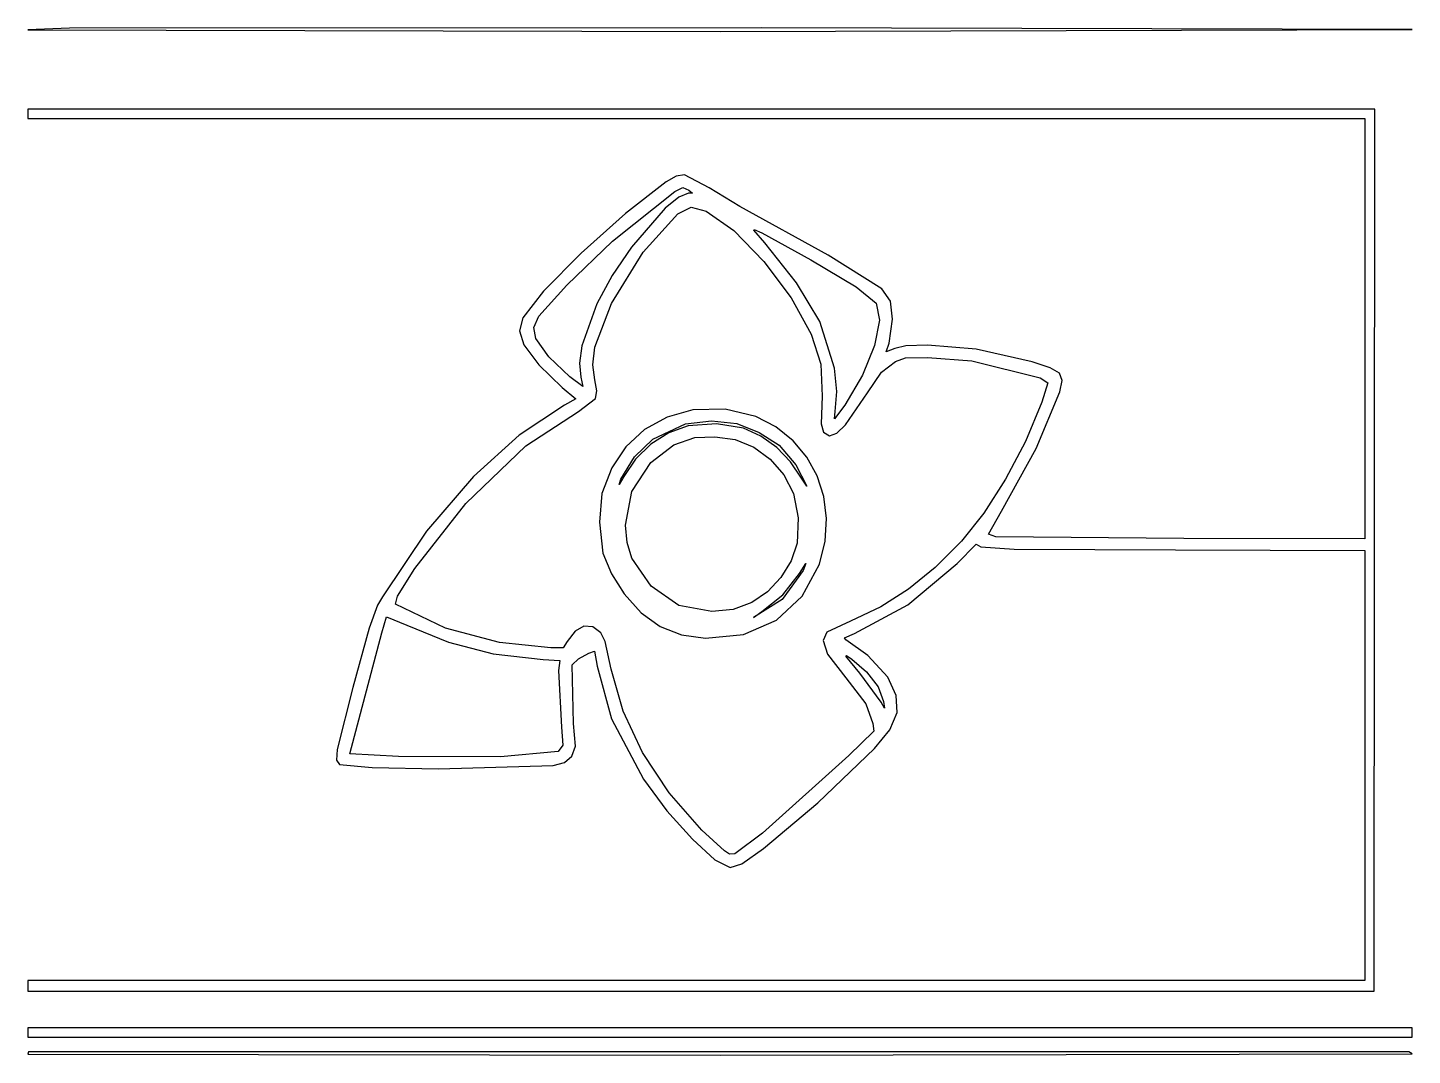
# Model space of a CAD drawing. Extents: x 0 to 60, y 6 to 50.6.
import ezdxf

# ---------------------------------------------------------------- set-up
doc = ezdxf.new("R2010")
doc.units = 0

msp = doc.modelspace()

# ---------------------------------------------------------------- linework, layer by layer
at = {"layer": 'Layer 1'}
for p, q in [((1.80597, 50.554), (0, 50.474617)), ((0, 50.474617), (30.0003, 50.408464)), ((31.7996, 50.573846), (1.8059, 50.554)), ((1.8059, 50.554), (1.80597, 50.554)), ((30.0003, 50.408464), (60.0006, 50.494462)), ((60.0006, 50.494462), (31.7996, 50.573846)), ((29.193184, 47.034682), (-0.000116, 47.034682)), ((-0.000116, 47.034682), (-0.000116, 46.836223)), ((-0.000116, 46.836223), (0, 46.8362)), ((0, 46.8362), (0, 46.637741)), ((58.379884, 47.034682), (29.193184, 47.034682)), ((58.366654, 28.128182), (58.379884, 47.034682)), ((0, 46.637741), (28.975, 46.637741)), ((28.975, 46.637741), (57.95, 46.637741)), ((57.95, 46.637741), (57.95, 37.521871)), ((27.671817, 43.885793), (25.8984, 42.511778)), ((28.097262, 44.136657), (27.671817, 43.885793)), ((28.455727, 44.190923), (28.097262, 44.136657)), ((29.537327, 43.627797), (28.455727, 44.190923)), ((25.336543, 41.319041), (28.042193, 43.475621)), ((28.212862, 43.223936), (27.621311, 42.742157)), ((28.042193, 43.475621), (28.392803, 43.648446)), ((28.637584, 43.396244), (28.212862, 43.223936)), ((28.392803, 43.648446), (28.644184, 43.528543)), ((28.809582, 43.396244), (28.637584, 43.396244)), ((28.644184, 43.528543), (28.6442, 43.52855)), ((28.6442, 43.52855), (28.809582, 43.396244)), ((30.860387, 42.820732), (29.537327, 43.627797)), ((27.621311, 42.742157), (26.163464, 41.061044)), ((28.174509, 42.50319), (28.750038, 42.798397)), ((28.750038, 42.798397), (29.404949, 42.622265)), ((29.404949, 42.622265), (29.404958, 42.622255)), ((29.404958, 42.622255), (30.602635, 41.773224)), ((34.689811, 40.707143), (30.860387, 42.820732)), ((25.8984, 42.511778), (23.978001, 40.79232)), ((26.671187, 40.834476), (28.174509, 42.50319)), ((30.602635, 41.773224), (31.896442, 40.43921)), ((31.462315, 41.788731), (31.481333, 41.830077)), ((31.938616, 41.252893), (31.462315, 41.788731)), ((31.481333, 41.830077), (31.817886, 41.672963)), ((31.817886, 41.672963), (33.929815, 40.505361)), ((23.363535, 39.41384), (25.336543, 41.319041)), ((25.296859, 38.62001), (26.671187, 40.834476)), ((26.163464, 41.061044), (25.321668, 39.833906)), ((33.30881, 39.515558), (31.938616, 41.252893)), ((23.978001, 40.79232), (22.35157, 39.146044)), ((31.896442, 40.43921), (33.082337, 38.862083)), ((33.929815, 40.505361), (33.929818, 40.505365)), ((33.929818, 40.505365), (35.89704, 39.331152)), ((37.005987, 39.248472), (34.689811, 40.707143)), ((25.321668, 39.833906), (24.668404, 38.606774)), ((22.35157, 39.146044), (21.460057, 37.991573)), ((22.154593, 38.064321), (23.363535, 39.41384)), ((34.326736, 37.832793), (33.30881, 39.515558)), ((35.89704, 39.331152), (36.767778, 38.633235)), ((37.393808, 38.722554), (37.005987, 39.248472)), ((24.668404, 38.606774), (24.007702, 36.78013)), ((24.573311, 36.723072), (25.296859, 38.62001)), ((33.082337, 38.862083), (33.956278, 37.283715)), ((36.767778, 38.633235), (36.908353, 37.892529)), ((37.469057, 37.938642), (37.393808, 38.722554)), ((21.460057, 37.991573), (21.315348, 37.431754)), ((21.926365, 37.569001), (22.154593, 38.064321)), ((34.956015, 35.807683), (34.326736, 37.832793)), ((36.908353, 37.892529), (36.691702, 36.790876)), ((37.330136, 36.900042), (37.469057, 37.938642)), ((21.315348, 37.431754), (21.493133, 36.827283)), ((22.015672, 37.098489), (21.926365, 37.569001)), ((33.956278, 37.283715), (34.375522, 35.985465)), ((57.95, 37.521871), (57.95, 28.412621)), ((21.493133, 36.827283), (22.148047, 35.95241)), ((22.582105, 36.304659), (22.015672, 37.098489)), ((24.007702, 36.78013), (23.908369, 36.034567)), ((24.482868, 35.96314), (24.573311, 36.723072)), ((36.691702, 36.790876), (36.172402, 35.50565)), ((37.204445, 36.516354), (37.330136, 36.900042)), ((37.574901, 36.66189), (37.204445, 36.516354)), ((38.050376, 36.786754), (37.574901, 36.66189)), ((38.997191, 36.807426), (38.050376, 36.786754)), ((41.103336, 36.637083), (38.997191, 36.807426)), ((43.522051, 36.079744), (41.103336, 36.637083)), ((23.490882, 35.431439), (22.582105, 36.304659)), ((23.908369, 36.034567), (23.967183, 35.424824)), ((37.005103, 35.632372), (37.607923, 36.099572)), ((37.607923, 36.099572), (38.034609, 36.258339)), ((38.034609, 36.258339), (38.997133, 36.278185)), ((38.997133, 36.278185), (40.915563, 36.126033)), ((40.915563, 36.126033), (43.879213, 35.391736)), ((44.304517, 35.833427), (43.522051, 36.079744)), ((22.148047, 35.95241), (23.160183, 34.968383)), ((24.053182, 35.014676), (23.490882, 35.431439)), ((23.967183, 35.424824), (24.053182, 35.014676)), ((24.569177, 35.31236), (24.482868, 35.96314)), ((34.375522, 35.985465), (34.432579, 34.597905)), ((35.057002, 34.804743), (34.956015, 35.807683)), ((36.172402, 35.50565), (35.405028, 34.214225)), ((36.397323, 34.743442), (37.005103, 35.632372)), ((44.711152, 35.592691), (44.304517, 35.833427)), ((44.822578, 35.271332), (44.711152, 35.592691)), ((23.160183, 34.968383), (23.748944, 34.478852)), ((24.667992, 34.835956), (24.569177, 35.31236)), ((24.610522, 34.497853), (24.667992, 34.835956)), ((34.99488, 33.936383), (35.057002, 34.804743)), ((43.879213, 35.391736), (44.213285, 35.170951)), ((44.213285, 35.170951), (43.951981, 34.339906)), ((44.719421, 34.783144), (44.822578, 35.271332)), ((23.259413, 34.21424), (21.295498, 32.906067)), ((23.748944, 34.478852), (23.259413, 34.21424)), ((23.867956, 33.93638), (24.610522, 34.497853)), ((34.432579, 34.597905), (34.379657, 33.393925)), ((35.405028, 34.214225), (34.955188, 33.618849)), ((35.437277, 33.354232), (36.397323, 34.743442)), ((43.951981, 34.339906), (43.232362, 32.630681)), ((43.697353, 32.331353), (44.719421, 34.783144)), ((21.585676, 32.44132), (23.867956, 33.93638)), ((27.709348, 33.686), (26.730699, 33.147474)), ((28.8294, 34.0025), (27.709348, 33.686)), ((30.219432, 34.03394), (28.829393, 34.002517)), ((28.829393, 34.002517), (28.8294, 34.0025)), ((31.554893, 33.71806), (30.219432, 34.03394)), ((32.426911, 33.261669), (31.554893, 33.71806)), ((34.955188, 33.618849), (34.99488, 33.936383)), ((26.730699, 33.147474), (25.92322, 32.408009)), ((27.777889, 33.005764), (26.997802, 32.511581)), ((27.096209, 32.732367), (28.511879, 33.393896)), ((28.624335, 33.314512), (27.777889, 33.005764)), ((28.511879, 33.393896), (29.634825, 33.531991)), ((29.844856, 33.396377), (28.624335, 33.314512)), ((29.634825, 33.531991), (30.727999, 33.407127)), ((31.025685, 33.215283), (29.844856, 33.396377)), ((30.727999, 33.407127), (30.72799, 33.407124)), ((30.72799, 33.407124), (31.693825, 33.026745)), ((31.767215, 32.868804), (31.025685, 33.215283)), ((31.693825, 33.026745), (32.56043, 32.467753)), ((33.166442, 32.665505), (32.426911, 33.261669)), ((34.379657, 33.393925), (34.485501, 33.031738)), ((34.485501, 33.031738), (34.750113, 32.877932)), ((35.056794, 32.998247), (35.437277, 33.354232)), ((18.992477, 29.938264), (21.585676, 32.44132)), ((21.295498, 32.906067), (19.316703, 31.11167)), ((25.92322, 32.408009), (25.31668, 31.48869)), ((26.28914, 31.96499), (27.096209, 32.732367)), ((26.997802, 32.511581), (26.33307, 31.869793)), ((27.010189, 31.726837), (28.002482, 32.48098)), ((28.002482, 32.48098), (28.908777, 32.805129)), ((28.908777, 32.805129), (29.782821, 32.839032)), ((29.782821, 32.839032), (30.661827, 32.71913)), ((30.661827, 32.71913), (30.661837, 32.719134)), ((30.661837, 32.719134), (31.466937, 32.388576)), ((32.457891, 32.368522), (31.767215, 32.868804)), ((32.56043, 32.467753), (33.28894, 31.620996)), ((33.764416, 31.95042), (33.166442, 32.665505)), ((34.750113, 32.877932), (35.056794, 32.998247)), ((43.232362, 32.630681), (42.377542, 30.995878)), ((25.700379, 30.999157), (26.28914, 31.96499)), ((26.33307, 31.869793), (25.832685, 31.118232)), ((31.466937, 32.388576), (32.180871, 31.865761)), ((32.180871, 31.865761), (32.767048, 31.18418)), ((33.059262, 31.749165), (32.457891, 32.368522)), ((34.211762, 31.137269), (33.764416, 31.95042)), ((42.198991, 29.616604), (43.697353, 32.331353)), ((25.31668, 31.48869), (24.884206, 30.374012)), ((26.173353, 30.471587), (27.010189, 31.726837)), ((33.532875, 31.045463), (33.059262, 31.749165)), ((33.28894, 31.620996), (33.76441, 30.694853)), ((19.316703, 31.11167), (17.279193, 28.75001)), ((25.832685, 31.118232), (25.632573, 30.77093)), ((25.632573, 30.77093), (25.700379, 30.999157)), ((32.767048, 31.18418), (33.188877, 30.377324)), ((33.76441, 30.694853), (33.532875, 31.045463)), ((34.499411, 30.246904), (34.211762, 31.137269)), ((42.377542, 30.995878), (41.438377, 29.524805)), ((24.884206, 30.374012), (24.774226, 29.14026)), ((25.912049, 29.007957), (26.173353, 30.471587)), ((33.188877, 30.377324), (33.38899, 29.324667)), ((34.618293, 29.300181), (34.499411, 30.246904)), ((16.776356, 27.12263), (18.992477, 29.938264)), ((41.438377, 29.524805), (40.465721, 28.306766)), ((41.630076, 28.617695), (42.198991, 29.616604)), ((24.774226, 29.14026), (24.926378, 27.78413)), ((25.974892, 28.253088), (25.912049, 29.007957)), ((33.38899, 29.324667), (33.341029, 28.227354)), ((34.559337, 28.317951), (34.618293, 29.300181)), ((17.279193, 28.75001), (15.373993, 25.89882)), ((26.176657, 27.568301), (25.974892, 28.253088)), ((33.341029, 28.227354), (33.079725, 27.463394)), ((34.313473, 27.32107), (34.559337, 28.317951)), ((40.465721, 28.306766), (39.327272, 27.167904)), ((41.94761, 28.492004), (41.630076, 28.617695)), ((50.09765, 28.425852), (41.94761, 28.492004)), ((57.95, 28.412621), (50.09765, 28.425852)), ((24.926378, 27.78413), (25.291873, 26.8952)), ((40.280568, 27.347563), (41.100864, 28.174474)), ((41.100864, 28.174474), (41.305938, 28.062015)), ((41.305938, 28.062015), (42.75386, 27.963612)), ((42.75386, 27.963612), (49.733818, 27.929709)), ((49.733818, 27.929709), (57.950008, 27.909863)), ((57.950008, 27.909863), (57.950008, 18.588923)), ((58.353423, 9.009982), (58.366654, 28.128182)), ((16.026347, 25.932707), (16.776356, 27.12263)), ((27.016799, 26.361837), (26.176657, 27.568301)), ((33.079725, 27.463394), (32.634846, 26.739743)), ((33.599027, 27.043214), (32.699348, 25.786304)), ((33.440269, 26.904291), (33.71563, 27.3409)), ((33.565532, 25.926484), (34.313473, 27.32107)), ((33.599036, 27.043212), (33.599027, 27.043214)), ((33.71563, 27.3409), (33.599036, 27.043212)), ((38.14548, 25.545727), (40.280568, 27.347563)), ((39.327272, 27.167904), (38.175177, 26.23122)), ((25.291873, 26.8952), (25.845903, 26.03108)), ((32.634846, 26.739743), (32.053527, 26.11656)), ((32.724162, 25.983937), (33.440269, 26.904291)), ((15.373993, 25.89882), (15.155688, 25.534979)), ((15.936214, 25.58127), (16.026347, 25.932707)), ((25.845903, 26.03108), (26.586609, 25.20272)), ((28.219132, 25.52914), (27.016799, 26.361837)), ((32.053527, 26.11656), (31.382899, 25.654004)), ((31.819519, 25.257081), (32.724162, 25.983937)), ((32.443, 24.891603), (33.565532, 25.926484)), ((38.175177, 26.23122), (36.966024, 25.465706)), ((15.155688, 25.534979), (14.791847, 24.542686)), ((18.106034, 24.54267), (15.936214, 25.58127)), ((26.586609, 25.20272), (27.405458, 24.613754)), ((29.649689, 25.257087), (28.219132, 25.52914)), ((30.568391, 25.343912), (29.649689, 25.257087)), ((31.382899, 25.654004), (30.568391, 25.343912)), ((32.699348, 25.786304), (31.455678, 25.0057)), ((31.455678, 25.0057), (31.819519, 25.257081)), ((36.966024, 25.465706), (35.656401, 24.840356)), ((35.821858, 24.304534), (38.14548, 25.545727)), ((15.347452, 24.337591), (15.545911, 25.032196)), ((15.545911, 25.032196), (16.425745, 24.67497)), ((16.425745, 24.67497), (18.231715, 23.934058)), ((24.105275, 24.621226), (23.723965, 24.407366)), ((24.485344, 24.600656), (24.105275, 24.621226)), ((24.833784, 24.337595), (24.485344, 24.600656)), ((27.405458, 24.613754), (28.326017, 24.250535)), ((31.0203, 24.266043), (32.443, 24.891603)), ((35.656401, 24.840356), (34.624417, 24.366536)), ((13.964852, 19.091671), (15.347452, 24.337591)), ((14.791847, 24.542686), (14.090626, 21.962726)), ((20.447847, 23.92414), (18.106034, 24.54267)), ((23.723965, 24.407366), (23.371804, 23.967139)), ((25.023146, 23.958872), (24.833784, 24.337595)), ((28.326017, 24.250535), (29.371853, 24.09942)), ((29.371853, 24.09942), (31.0203, 24.266043)), ((34.624417, 24.366536), (34.465651, 24.006829)), ((34.465651, 24.006829), (34.651706, 23.415587)), ((35.399306, 24.113517), (35.821858, 24.304534)), ((35.458017, 24.026692), (35.399306, 24.113517)), ((36.406486, 23.358547), (35.458017, 24.026692)), ((18.231715, 23.934058), (18.231718, 23.934065)), ((18.231718, 23.934065), (20.165863, 23.425514)), ((20.165863, 23.425514), (22.333198, 23.179922)), ((22.670584, 23.682682), (20.447847, 23.92414)), ((23.206422, 23.682682), (22.670584, 23.682682)), ((23.371804, 23.967139), (23.206422, 23.682682)), ((23.861409, 23.213009), (24.317864, 23.451159)), ((24.317864, 23.451159), (24.556015, 23.537985)), ((24.556015, 23.537985), (24.67509, 22.895475)), ((25.277008, 22.756545), (25.023146, 23.958872)), ((34.651706, 23.415587), (35.457944, 22.392699)), ((22.333198, 23.179922), (23.06088, 23.133615)), ((23.06088, 23.133615), (23.007958, 22.697006)), ((23.590182, 22.948397), (23.861409, 23.213009)), ((23.64972, 20.408127), (23.590182, 22.948397)), ((24.67509, 22.895475), (25.296927, 20.606585)), ((35.457954, 23.318846), (35.475629, 23.359468)), ((36.05333, 22.591164), (35.457954, 23.318846)), ((35.475629, 23.359468), (35.708508, 23.202251)), ((35.708508, 23.202251), (36.351018, 22.644086)), ((37.270607, 22.412562), (36.406486, 23.358547)), ((23.007958, 22.697006), (23.127033, 20.249346)), ((25.797961, 20.946956), (25.277008, 22.756545)), ((35.457944, 22.392699), (36.31545, 21.253217)), ((36.979471, 21.334254), (36.05333, 22.591164)), ((36.351018, 22.644086), (36.351018, 22.644085)), ((36.351018, 22.644085), (36.847165, 21.99992)), ((37.639308, 21.620894), (37.270607, 22.412562)), ((14.090626, 21.962726), (13.405944, 19.278573)), ((36.847165, 21.99992), (37.085315, 21.360715)), ((37.674968, 20.881944), (37.639308, 21.620894)), ((36.31545, 21.253217), (36.622234, 20.401499)), ((37.125007, 21.069642), (36.979471, 21.334254)), ((37.085315, 21.360715), (37.125007, 21.069642)), ((23.742334, 19.42245), (23.64972, 20.408127)), ((25.296927, 20.606585), (26.679527, 17.993545)), ((26.646371, 19.145427), (25.797961, 20.946956)), ((36.622234, 20.401499), (36.661926, 20.07735)), ((37.364566, 20.134313), (37.674968, 20.881944)), ((23.127033, 20.249346), (23.189051, 19.465434)), ((36.661926, 20.07735), (35.577016, 19.01229)), ((36.695077, 19.316602), (37.364566, 20.134313)), ((13.405944, 19.278573), (13.381757, 18.814675)), ((23.189051, 19.465434), (22.988112, 19.197516)), ((23.576951, 18.992457), (23.742334, 19.42245)), ((34.238318, 16.969828), (36.695077, 19.316602)), ((13.381757, 18.814675), (13.515096, 18.628616)), ((13.515096, 18.628616), (14.929528, 18.495793)), ((16.075132, 18.979211), (13.964852, 19.091671)), ((20.491666, 18.961846), (16.075132, 18.979211)), ((22.988112, 19.197516), (20.491666, 18.961846)), ((22.769886, 18.582309), (23.260245, 18.715441)), ((23.260245, 18.715441), (23.576951, 18.992457)), ((27.79247, 17.404675), (26.646371, 19.145427)), ((35.577016, 19.01229), (31.839376, 15.65834)), ((14.929528, 18.495793), (17.795189, 18.439253)), ((17.795189, 18.439253), (22.769886, 18.582309)), ((57.950008, 18.588923), (57.950008, 9.261363)), ((26.679527, 17.993545), (27.698283, 16.626559)), ((29.206488, 15.777415), (27.79247, 17.404675)), ((31.885757, 14.990202), (34.238318, 16.969828)), ((27.698283, 16.626559), (28.801383, 15.39291)), ((30.192166, 14.890966), (29.206488, 15.777415)), ((31.839376, 15.65834), (30.641179, 14.761141)), ((28.801383, 15.39291), (29.782925, 14.50036)), ((29.782925, 14.50036), (30.437007, 14.156675)), ((30.418842, 14.742019), (30.192166, 14.890966)), ((30.641179, 14.761141), (30.418842, 14.742019)), ((30.948038, 14.327845), (31.885757, 14.990202)), ((30.437007, 14.156675), (30.948038, 14.327845)), ((28.975008, 9.261363), (0.000008, 9.261363)), ((0.000008, 9.261363), (0.000008, 9.029828)), ((0.000008, 9.029828), (0.000008, 8.798293)), ((57.950008, 9.261363), (28.975008, 9.261363)), ((58.346808, 8.798293), (58.353423, 9.009982)), ((0.000008, 8.798293), (29.173408, 8.798293)), ((29.173408, 8.798293), (58.346808, 8.798293)), ((30.0003, 7.210579), (0, 7.210579)), ((0, 7.210579), (0, 7.01212)), ((60.0006, 7.210579), (30.0003, 7.210579)), ((60.0006, 7.01212), (60.0006, 7.210579)), ((0, 7.01212), (0, 6.813661)), ((0, 7.01212), (0, 7.01212)), ((0, 6.813661), (30.0003, 6.813661)), ((30.0003, 6.813661), (60.0006, 6.813661)), ((60.0006, 6.813661), (60.0006, 7.01212)), ((0.039692, 6.17197), (0, 6.072741)), ((0, 6.072741), (30.0003, 6.019818)), ((59.855064, 6.17197), (0.039564, 6.17197)), ((0.039564, 6.17197), (0.039692, 6.17197)), ((30.0003, 6.019818), (60.0006, 6.079356)), ((60.0006, 6.079356), (59.855064, 6.17197))]:
    msp.add_line(p, q, dxfattribs=at)

doc.saveas('drawing.dxf')
